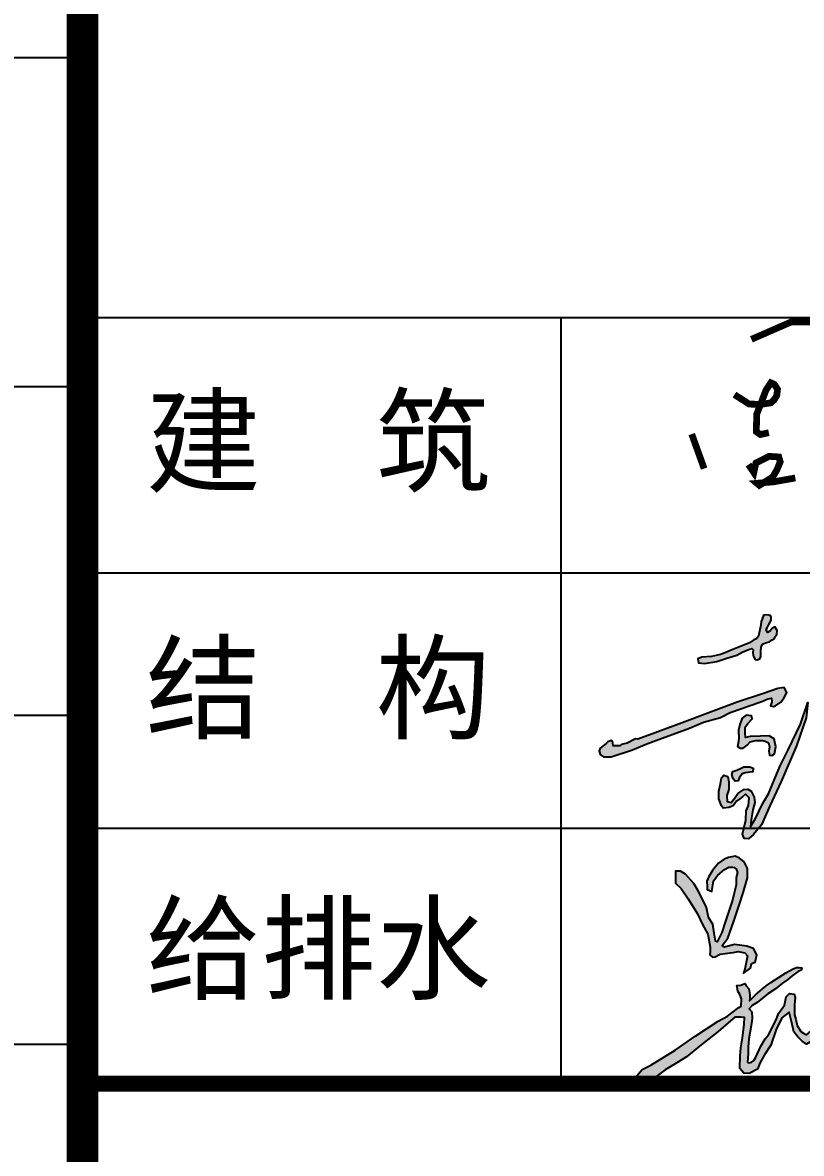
# Model space of a CAD drawing. Extents: x -17471 to 313636, y -71590 to 757901.
# Drawn here: x 285440 to 287870, y 39272 to 42800 of the extents above; entities that cross this region are included whole.
import ezdxf

# ---------------------------------------------------------------- set-up
doc = ezdxf.new("R2010")
doc.units = 0
doc.header["$LTSCALE"] = 1000
doc.header["$MEASUREMENT"] = 0
for name, color, linetype in [('F辅助线', 40, 'Continuous'), ('PUB_TITLE', 4, 'Continuous'), ('图框', 7, 'Continuous')]:
    doc.layers.add(name, color=color, linetype=linetype)
doc.styles.add('STYLE-黑体', font='simhei.ttf')

# ---------------------------------------------------------------- blocks, each defined once
blk = doc.blocks.new('新块GJKGKGKL')
for points in [[(350515.0797894544, 131908.3312879583), (350506.9252460115, 131923.9490028325), (350511.6827213664, 131942.9618413212), (350521.8755056644, 131969.4442442564), (350534.7891044919, 132003.395480402), (350552.4585986449, 132029.1985661209), (350579.0315712527, 132090.8826168709), (350583.3703382155, 132114.4810293829), (350583.8522478745, 132134.7077177964), (350582.8884285565, 132156.3793263609), (350574.694384322, 132178.0509349256), (350555.8951675256, 132194.4254779156), (350552.5217999122, 132205.5022240952), (350550.1106715859, 132227.6549852217), (350548.6649426084, 132243.5476444153), (350550.5941612762, 132257.0323471017), (350555.4132578664, 132282.0756797654), (350548.1830329485, 132284.0017524773), (350535.6518017834, 132281.5937959701), (350520.7094422905, 132252.2164340884), (350506.2489924575, 132236.3237748938), (350495.1619102361, 132213.2072461779), (350486.9678660021, 132179.0139712824), (350478.7738217663, 132155.4162900051), (350478.7738217663, 132143.376507469), (350485.5221370247, 132136.1526379474), (350486.9678660021, 132146.2656165365), (350497.5730385643, 132173.2350218961), (350504.3197737897, 132190.5726012579), (350514.4430366915, 132210.31813711), (350520.357095229, 132213.2174834664), (350527.0611696001, 132207.5496817998), (350540.9844086664, 132183.8474339336), (350549.7520043971, 132170.9660000338), (350564.1903337869, 132159.1156073358), (350567.80070615, 132133.8675289023), (350561.0966317798, 132118.4099544699), (350555.939408412, 132071.5217105724), (350524.6911220967, 132019.3641880265), (350505.3057135514, 131980.6270194986), (350483.3606537015, 131939.697608753), (350487.0073667935, 131903.5716800308), (350492.3352335806, 131894.6988758227), (350503.5834790317, 131881.0942506123), (350551.5358601508, 131872.222177639), (350580.5452415915, 131871.0390395798), (350594.1603744829, 131860.9830973124), (350600.0807531455, 131844.4213581894), (350597.7122856735, 131805.382189648), (350589.4250195711, 131781.7223534051), (350581.7286853115, 131765.7514520769), (350569.8879279851, 131749.7812819843), (350548.5764608353, 131708.3758373242), (350543.2470140154, 131676.4347659032), (350520.1595912699, 131658.0983196915), (350523.1189905864, 131642.7197186277), (350530.222812969, 131632.6637763602), (350537.3282153844, 131632.6637763602), (350545.6154814872, 131647.4515396296), (350563.3766174775, 131685.3075701116), (350580.1849943709, 131712.0627236636), (350602.7841873316, 131746.8738920445), (350616.4372409822, 131769.9246096198), (350623.4999825426, 131807.0881606567), (350623.4999825426, 131841.8993290386), (350606.1480747547, 131873.0221486134), (350591.8772287213, 131881.8496162582), (350561.973549356, 131889.9977666864), (350546.3422960555, 131891.3556698853), (350525.2741537818, 131902.2203579462)], [(350148.9648006056, 131301.3003221191), (350145.1437483113, 131328.0635503158), (350132.0199653287, 131348.2738722616), (350126.554409517, 131378.3152991639), (350114.5189009188, 131402.893061558), (350101.4031792318, 131426.9262030806), (350088.8275640861, 131448.7738787975), (350064.2245016377, 131476.6298398972), (350049.4562151374, 131485.9163239832), (350034.1478220855, 131485.9163239832), (350034.1478220855, 131472.262399449), (350034.1478220855, 131449.8666117005), (350050.5525508157, 131434.5718422337), (350071.3023158018, 131403.1793366314), (350099.2991820781, 131358.6077041761), (350114.1722653746, 131327.1488665473), (350129.7708649272, 131298.3677481974), (350137.0905178443, 131260.5096153292), (350137.0905178443, 131246.7439736919), (350136.2279596261, 131237.7123442453), (350143.9829222993, 131230.3983652373), (350151.7298236785, 131230.8277778471), (350166.8044392685, 131239.4334858444), (350181.3389483071, 131240.8858081672), (350205.0955751254, 131244.5375609321), (350220.3233552543, 131247.5783607964), (350240.4201556067, 131243.3191462914), (350248.3444054057, 131234.1932555389), (350240.4201556053, 131194.6384191841), (350236.5023678134, 131182.6916716149), (350256.9054972541, 131197.413890934), (350260.307362376, 131211.7590650356), (350270.5048964517, 131215.9100535993), (350275.4222844245, 131237.0490239535), (350265.5955697703, 131256.2992770547), (350245.9421404642, 131263.0930733072), (350209.6743888396, 131268.3786886855), (350179.8234254576, 131259.6961751814), (350173.0196952135, 131264.6047453405), (350189.2660876673, 131287.1237413202), (350207.7074336521, 131337.3849459924), (350222.9432750621, 131384.567965687), (350235.1319482133, 131421.8605307508), (350248.0945053615, 131466.2680787074), (350248.0945053615, 131494.1205486458), (350237.703500285, 131513.9503342133), (350224.4668592177, 131524.3330423604), (350211.2382794418, 131530.4705006408), (350191.8589340532, 131526.6965572952), (350179.1059704903, 131521.5017120618), (350161.6210286662, 131509.2267955036), (350152.1651334858, 131497.4266766288), (350144.1360868416, 131487.511783846), (350132.793849336, 131470.0455132099), (350127.1186999397, 131455.8818793996), (350128.5374872887, 131439.8330194978), (350128.5374872887, 131430.8642309179), (350141.6129025223, 131425.8579082936), (350147.1590712511, 131456.9152625913), (350159.9281573955, 131473.5506372794), (350179.2913802026, 131490.6957212449), (350192.9230245652, 131497.3079772063), (350203.0480070154, 131497.3079772063), (350208.1104982386, 131496.9204585091), (350214.7288187714, 131492.2527783511), (350218.2354806878, 131481.3568697673), (350214.3418767683, 131467.3503381294), (350214.3418767683, 131445.5620121215), (350203.4994393541, 131399.7021418407), (350183.0882486254, 131337.7305707799), (350171.3187626547, 131303.5172083594), (350158.2836538788, 131275.7240881278), (350153.0438142354, 131277.8851158159)], [(350504.7337897918, 131178.9002724725), (350510.4573069394, 131208.3726403876), (350496.6644367408, 131203.4850171852), (350485.5479154065, 131176.8265237658), (350476.6563105972, 131142.6166525061), (350476.2129395478, 131117.7351592416), (350470.529728862, 131084.6319855242), (350459.8888237393, 131051.0540141136), (350449.8041477508, 131036.7821543662), (350436.0596452998, 131010.5914763106), (350423.6130108242, 130999.9329665676), (350414.2780349685, 131004.5936644067), (350406.4988884218, 131009.9246648578), (350395.7290026303, 131026.8358411427), (350391.7225406282, 131046.3095284444), (350387.1356656167, 131057.7640225403), (350387.7080173299, 131088.6922039373), (350389.9974241911, 131110.4595829892), (350386.5552526093, 131120.7689767886), (350372.222275862, 131121.9140770821), (350362.4761741264, 131112.749783576), (350357.4298054851, 131087.6169268342), (350340.4043572927, 131063.3219483554), (350333.1088882484, 131044.2916382937), (350310.2470648198, 130999.2801197539), (350300.9201502553, 130987.7139085598), (350287.4094252675, 130965.8627416799), (350271.649599879, 130931.1571257755), (350266.8208861186, 130923.7663412646), (350259.4286815731, 130917.9849812457), (350253.3182224215, 130916.0543700811), (350248.1670569882, 130917.9849812461), (350250.101767011, 130944.4025846566), (350250.1017670098, 130962.6822954333), (350252.0687221994, 130987.4869831983), (350258.8966363186, 131027.7819453468), (350261.8551303947, 131048.4565914982), (350261.1134915522, 131067.6544772063), (350253.2698546727, 131077.0317314387), (350262.2098272319, 131086.9291684257), (350276.5750491519, 131095.7408548321), (350307.9254127941, 131121.1844247632), (350331.1096878981, 131136.5175969794), (350351.6821044683, 131152.831785013), (350367.3613169359, 131164.2478763368), (350380.751122535, 131175.0146120238), (350398.7116805839, 131187.7398881519), (350407.5307337656, 131191.9781557006), (350409.1752372833, 131198.7510049958), (350401.7266036982, 131199.6796534056), (350393.3509215617, 131199.6796534042), (350381.7104162632, 131195.0294290426), (350361.7022901156, 131183.4038681384), (350339.356389442, 131168.9888708915), (350317.4780435278, 131155.0416889226), (350303.0483312809, 131145.2769159918), (350292.3429358318, 131136.4407914735), (350271.8672547541, 131118.3077093859), (350254.3742516427, 131100.1187687553), (350255.011093691, 131107.3559422593), (350255.0110936896, 131117.983031567), (350251.4641253171, 131136.2871804588), (350244.3782498622, 131145.1407607754), (350240.2347458976, 131152.2278144204), (350227.9533416349, 131147.4131585744), (350216.5990384617, 131145.7307667193), (350218.9609969445, 131129.7901327583), (350225.4664593947, 131119.7565405543), (350230.1903763665, 131106.1759303663), (350229.0053664781, 131084.3317458081), (350222.1129620215, 131081.0779852197), (350201.2261550857, 131064.9837402344), (350188.1023720952, 131055.4458926773), (350160.6536736619, 131040.5421330684), (350094.3173037993, 130996.3929309079), (350033.4061832421, 130954.1673575851), (349961.1125187536, 130909.7109333974), (349934.8730140778, 130896.8425197331), (349914.3570265532, 130872.0552877733), (349921.0317761286, 130852.0369795958), (349929.6251131429, 130846.7967492908), (349951.5679493104, 130857.2807010636), (349972.100059404, 130871.9261148573), (350003.1118488186, 130895.1632720499), (350042.854017271, 130919.370971532), (350067.0862602147, 130933.8941947754), (350110.6978486332, 130969.7204728648), (350160.7101026929, 131009.481287609), (350197.0262220472, 131040.9680544968), (350210.0452082627, 131051.9198216529), (350229.6243882875, 131051.9174099958), (350239.5011683467, 131051.2355544039), (350238.1307487478, 131031.3848218615), (350235.3899095489, 131006.0599513662), (350232.6490703523, 130990.9990895976), (350228.5378115531, 130960.8808571664), (350226.4821821561, 130936.9245211551), (350225.1117625574, 130899.960125104), (350236.760329149, 130885.5870217275), (350253.2053643388, 130884.902754479), (350277.1877073192, 130897.2230561105), (350285.4102249159, 130917.0737886371), (350298.4292110968, 130940.3458573941), (350317.6150854893, 130969.0955553145), (350333.52001413, 131015.3254884964), (350349.9247428582, 131050.1288568642), (350372.020743568, 131067.3716932939), (350378.9212093125, 131039.0933019074), (350385.1364652601, 131008.0568945633), (350397.5669771514, 130993.5720740856), (350410.6826988412, 130980.4662615807), (350423.1132107351, 130971.5009641625), (350440.6465203105, 130982.4632047739), (350459.2761655638, 130996.6931706147), (350470.2314610642, 131016.3972744546), (350483.9275957621, 131039.3830681332), (350488.3129384802, 131073.3171377928), (350494.9070751381, 131140.5603595999), (350494.9070751381, 131154.8776044269)]]:
    blk.add_hatch(color=256).paths.add_polyline_path(points)
h = blk.add_hatch(color=256)
h.paths.add_polyline_path([(349948.8065026135, 131864.5142333825), (349995.0120737469, 131881.0509864507), (350076.1343055745, 131910.3830427135), (350117.4720221681, 131928.604586591), (350167.9293735514, 131941.9652813009), (350196.5030722818, 131957.151166058), (350231.1507428016, 131968.6904652946), (350252.4269982835, 131976.5869735866), (350290.2678425398, 131990.1525752853), (350308.5852060441, 131997.388827717), (350318.8155099624, 131999.5175836763), (350320.5162220646, 131988.4488116032), (350315.8305866825, 131977.3800395306), (350325.2018574455, 131974.8262912945), (350330.7465259812, 131976.9550472539), (350346.5128213328, 131988.0238193263), (350355.4589140716, 131999.9425759529), (350364.8301848366, 132016.9726236265), (350356.7344481472, 132031.8739153404), (350337.9919066185, 132028.8951748268), (350295.8038339729, 132013.9938831126), (350217.3975352442, 131987.5988270494), (350121.8018963444, 131952.1802742457), (350061.7997321452, 131929.1623889544), (349973.3974113003, 131896.5062859514), (349922.4975276534, 131877.772474597), (349915.3649493486, 131879.3396336191), (349890.2794458494, 131865.7171133093), (349873.367772961, 131861.9035665382), (349869.6539730653, 131858.5339849128), (349849.4276469981, 131858.5984926693), (349847.7442891013, 131867.724442904), (349843.9003326683, 131873.9703115472), (349833.331621751, 131870.3654663395), (349827.7956303165, 131865.083419468), (349810.4934878142, 131851.3963914023), (349807.6126897638, 131843.2304683651), (349810.2505289412, 131832.1844637358), (349819.8647585772, 131825.6995369367), (349843.1801331562, 131825.6995369367), (349906.0457412011, 131846.5962554164)])
h.paths.add_polyline_path([(350292.9317130276, 132159.6903426626), (350301.3398254081, 132163.7619204602), (350313.0452367594, 132167.0783780507), (350321.3579010118, 132172.9106381377), (350328.0913325979, 132177.1757392044), (350330.5643068273, 132183.2394683002), (350335.059045953, 132188.8478485279), (350336.4039968506, 132201.1953920057), (350328.9937512651, 132211.2965477334), (350321.8004332425, 132207.7030862482), (350314.8413969895, 132199.6244384096), (350307.4224743019, 132194.6839031895), (350303.2401108679, 132203.4152177385), (350306.7890458144, 132208.5151250627), (350310.7891900954, 132216.2788232663), (350315.6657217331, 132225.1543316236), (350318.3295922182, 132232.6941499679), (350318.3295922182, 132240.2377628854), (350316.116931065, 132245.5615500705), (350304.342102892, 132246.8934455101), (350296.5760961019, 132246.0055152167), (350293.9122256166, 132241.7897436111), (350291.248355129, 132234.4700105529), (350288.3588799788, 132227.3703627826), (350287.2482108504, 132216.5027031262), (350285.6950094912, 132207.6271947686), (350282.1460745456, 132193.8756589483), (350280.3672685211, 132184.1122202975), (350274.3713906512, 132176.1284368074), (350266.6053838606, 132173.2445606412), (350253.5029589955, 132164.369052284), (350224.4606967301, 132152.0290979543), (350199.0541404337, 132142.8234616676), (350183.2704908778, 132135.6365386972), (350167.6343520647, 132129.3185731497), (350141.3340542079, 132123.5394370967), (350112.1095727864, 132121.4524214503), (350100.421515638, 132116.8647816025), (350102.0875193307, 132104.7676800023), (350120.4569454484, 132102.6806643559), (350157.1437350714, 132108.5205135912), (350186.5330814403, 132118.5305995455), (350215.9137507076, 132127.204995486), (350233.944769826, 132137.2112868661), (350251.7241529706, 132143.889736934), (350260.6181830943, 132147.6311868014), (350264.4708166316, 132143.7303648303), (350263.5510437603, 132134.536112265), (350265.3905895024, 132123.046142489), (350270.4493402941, 132114.5425023746), (350276.5927289072, 132113.3168550035), (350284.5930174671, 132116.9217002111), (350287.6907430813, 132123.8809487476), (350287.6907430813, 132138.0536822713), (350288.0898897976, 132150.7768885664)])
h.paths.add_polyline_path([(350242.1359546431, 131883.3429090854), (350241.2335359764, 131896.4341890488), (350240.973222899, 131913.8512832597), (350248.5136250244, 131924.7682723763), (350261.7895919406, 131938.02651359), (350259.7070873254, 131947.3839328334), (350243.5763536687, 131949.725184931), (350232.3828913658, 131940.3677656885), (350225.6234284716, 131921.3911016033), (350220.9377930893, 131905.0137206415), (350222.178618755, 131879.7456530269), (350220.5386463723, 131866.3470125782), (350218.5776211931, 131855.8853723286), (350225.7796163172, 131850.9827828474), (350235.2636894158, 131850.9827828474), (350247.038517589, 131860.1352950995), (350255.8718079941, 131869.6141407074), (350271.247633731, 131873.5377301219), (350292.8362648983, 131874.1903968336), (350300.6890427142, 131871.9022687705), (350309.8520630184, 131866.6733459331), (350313.774113375, 131854.9063722627), (350310.8325756071, 131842.1603985246), (350313.774113375, 131830.0670914982), (350320.3166487052, 131829.0842968572), (350328.4991564187, 131834.313219695), (350332.1001539803, 131855.5590389729), (350327.1889139328, 131878.7666529595), (350312.4638708893, 131887.592831856), (350286.953189363, 131887.2664985008), (350255.8718079941, 131885.9573705045)], flags=17)
h.paths.add_polyline_path([(350231.7147544697, 131774.9660838635), (350241.3636925155, 131777.7588902561), (350264.2365348621, 131780.5516966487), (350264.7484839128, 131792.2313951192), (350255.0908687646, 131795.2784379628), (350237.0511725422, 131795.5326744141), (350229.1723634177, 131792.2313951192), (350215.9571362196, 131785.6288365291), (350204.5207150469, 131782.3275572343), (350201.2147389716, 131772.6817503746), (350205.0239869952, 131759.985106098), (350211.1239900957, 131753.3825475082), (350220.5299692687, 131754.1452568627), (350223.0723603198, 131761.7609666848)], flags=17)
h.paths.add_polyline_path([(350186.4723417226, 131710.6935911087), (350192.3988027712, 131728.0006426759), (350192.3988027712, 131751.2310241057), (350189.6655154643, 131767.1720290685), (350177.3613840349, 131770.8148200152), (350170.5238272175, 131763.5292381225), (350167.7818628086, 131744.8561399499), (350162.7751746329, 131722.9918051257), (350162.7751746329, 131701.1312648745), (350170.3589622695, 131680.2497246906), (350175.3830046512, 131673.3473947626), (350192.9628144377, 131674.6033987241), (350205.5185818418, 131680.2497246906), (350215.5579895028, 131694.0467953994), (350225.6060742661, 131700.9491253278), (350233.1377992888, 131706.59165672), (350241.9277041815, 131714.1200913421), (350252.600540329, 131704.083443371), (350250.7176090749, 131680.8758293847), (350244.4440639236, 131665.1928554469), (350243.1858840517, 131637.5949194563), (350237.5370902859, 131612.5051968142), (350233.1377992888, 131596.196118182), (350238.1618416703, 131583.0213575934), (350251.3423604586, 131581.769148206), (350265.7897362208, 131594.3140095273), (350289.6430911564, 131623.1679494794), (350314.7546259654, 131679.6198254265), (350347.6755530755, 131751.750880731), (350393.9765723345, 131858.499833748), (350422.472177139, 131941.0545835643), (350427.4528340085, 131986.6046486866), (350405.3782850972, 131922.5522412178), (350369.1340277065, 131845.939794131), (350343.7274714103, 131796.4357830033), (350310.164438711, 131715.072529391), (350292.2548990273, 131685.7101165359), (350270.5621426275, 131640.3459855343), (350257.303529917, 131618.6675848317), (350258.5096471731, 131638.33865594), (350263.3254390936, 131668.4485998543), (350269.3560253715, 131689.3225508904), (350267.3429375782, 131705.3811876455), (350259.3079406084, 131723.04492916), (350248.9301259469, 131729.8258327235), (350237.0772038503, 131728.0006426761), (350219.2978207064, 131716.1615721009), (350211.0892816833, 131704.3187069518), (350199.2363595886, 131689.7437485944), (350187.8433239262, 131692.9311906722)])
at = {"const_width": 32}
for points in [[(352989.1746615756, 132845.9813630545), (353180.0901544697, 132929.8885355106), (353414.9869136813, 133082.7195883848), (353507.945963484, 133142.6535754743), (353543.9299987468, 133195.5950593352), (353538.9326054584, 133217.5708546012), (353493.9516852591, 133224.5629483606), (353474.9600137458, 133227.5598524495), (353466.963658812, 133138.6579763349), (353403.9915971018, 132804.027572092), (353381.0021861822, 132832.9954611174), (353373.0049551269, 132887.9347445479), (353382.0009639426, 132949.8665312069), (353399.9938576955, 133016.7926120557), (353434.9782390764, 133065.7384967773), (353458.9673038784, 133092.7085862331), (353346.01692868, 132949.8665312069), (353243.0622161797, 132839.9879643456), (353108.1220839436, 132715.1256959772), (353056.1453388131, 132680.1644082429), (353020.160427429, 132674.171009534), (352998.1706703913, 132683.1613123319), (352975.1803833505, 132711.130096838)], [(353389.9771680972, 132835.9579698048), (353424.4691695645, 132843.8365640905), (353445.1648961178, 132830.0485122543), (353424.4691695645, 132782.7761276023), (353382.0929566314, 132737.4732891546), (353383.07859258, 132723.6852373184), (353400.8174112877, 132708.9128218493), (353512.1785032765, 132674.4428969934), (353532.8742298295, 132655.7309796469), (353552.5843204341, 132629.1400585457), (353545.0190169548, 132584.6668044243), (353512.1119180922, 132533.8881361663), (353448.717566136, 132470.5354918506), (353344.1893406014, 132412.0190866654), (353250.3068594299, 132397.0276052462), (353182.5573107635, 132404.7649327043), (353106.5801112596, 132424.1094797567), (353074.1575072238, 132465.6996621893), (353075.6092394604, 132493.748702632), (353101.7412958441, 132544.5273708901), (353194.655663484, 132648.0194487399), (353337.9618736499, 132756.610235391), (353526.6931972823, 132869.7739725632), (353708.7879055294, 132964.770795715), (353875.4293554721, 133036.809025438)], [(353354.0132836138, 133023.7847058148), (353472.961582103, 132964.8498232447), (353567.9190635488, 132909.9105398142), (353586.9107350621, 132895.9259428266)], [(353415.7272357938, 132852.8538918465), (353546.1912666424, 132894.0255968944), (353584.3384442672, 132899.3630261607)]]:
    blk.add_lwpolyline(points, dxfattribs=at)
at = {"linetype": 'ByBlock', "lineweight": 9, "ltscale": 300, "const_width": 20.00000001862645}
for points in [[(350259.522245477, 133065.7182296824), (350376.5394334977, 133116.8194145812), (350425.36122071, 133117.5937097636), (350455.5842318411, 133115.2709286319), (350466.4335178882, 133104.4312659476), (350471.0832119083, 133071.912330103), (350459.86991946, 132690.0445747385), (350469.6215004448, 132496.5784317751), (350497.4829852073, 132407.5004462434), (350464.0491366002, 132425.5943949238)], [(350209.2784363201, 132901.43739231), (350253.0062521738, 132873.3274125819), (350288.9376417932, 132872.6500674469), (350317.4116383991, 132877.0528108246), (350327.2419294971, 132886.1970223557), (350335.0383557314, 132899.0666843374), (350337.0722205953, 132917.3551073995), (350327.9198844519, 132931.5794596514), (350317.4116383991, 132936.6595481642), (350302.8356626187, 132914.6457268593), (350275.409424714, 132843.6409634767), (350274.1255356732, 132791.4742677979), (350286.1088716793, 132782.9223025449), (350311.3594327313, 132788.4810851801)], [(350082.3188008645, 132784.2630533091), (350119.1463263042, 132681.8506511794)], [(350250.9992557764, 132693.9107776544), (350266.7852044431, 132670.2529299658), (350272.8566974332, 132698.1570539927), (350311.7142971647, 132718.1752287901), (350340.8575527074, 132716.3554184486), (350345.1075643543, 132701.7967268839), (350335.393220165, 132678.1388791953), (350322.6430737369, 132656.3008418482), (350283.1783135578, 132632.0363907125), (350275.8924996718, 132638.1025296004), (350325.0716040409, 132642.3488059387), (350390.0367685636, 132653.8744280594)]]:
    blk.add_lwpolyline(points, dxfattribs=at)
for points in [[(350514.4430366915, 132210.3181371099), (350504.3197737893, 132190.5726012568), (350497.5730385634, 132173.235021911), (350486.9678660021, 132146.2656165365), (350485.5221370247, 132136.1526379471), (350478.7738217663, 132143.3765074686), (350478.7738217663, 132155.4162900047), (350486.9678660021, 132179.0139712814), (350495.1619102361, 132213.2072461775), (350506.2489924575, 132236.3237748935), (350520.7094422905, 132252.2164340881), (350535.6518017834, 132281.59379597), (350548.1830329485, 132284.001752477), (350555.4132578664, 132282.0756797652), (350550.5941612762, 132257.0323471025), (350548.6649426084, 132243.5476444153), (350550.1106715859, 132227.6549852208), (350552.5217999122, 132205.5022240954), (350555.8951675256, 132194.4254779153), (350574.694384322, 132178.0509349254), (350582.8884285565, 132156.3793263606), (350583.8522478745, 132134.7077177956), (350583.370338215, 132114.4810293823), (350579.0315712527, 132090.8826168707), (350552.4585986449, 132029.1985661205), (350534.7891044919, 132003.3954804022), (350521.875505663, 131969.4442442561), (350511.6827213664, 131942.9618413212), (350506.9252460115, 131923.9490028324), (350515.0797894544, 131908.3312879582), (350525.2741537823, 131902.2203579458), (350546.3422960555, 131891.3556698851), (350561.973549356, 131889.9977666861), (350591.8772287213, 131881.8496162581), (350606.1480747547, 131873.0221486132), (350623.4999825426, 131841.8993290385), (350623.4999825426, 131807.0881606565), (350616.4372409817, 131769.9246096193), (350602.7841873311, 131746.8738920436), (350580.1849943709, 131712.0627236617), (350563.3766174775, 131685.3075701112), (350545.6154814872, 131647.4515396291), (350537.3282153844, 131632.66377636), (350530.222812969, 131632.66377636), (350523.1189905864, 131642.7197186275), (350520.1595912694, 131658.0983196914), (350543.2470140154, 131676.4347659029), (350548.5764608353, 131708.3758373242), (350569.8879279848, 131749.7812819838), (350581.7286853115, 131765.7514520769), (350589.4250195711, 131781.7223534053), (350597.7122856735, 131805.3821896478), (350600.0807531455, 131844.4213581892), (350594.1603744829, 131860.983097312), (350580.5452415915, 131871.0390395795), (350551.5358601508, 131872.2221776388), (350503.5834790317, 131881.0942506122), (350492.3352335806, 131894.6988758222), (350487.0073667935, 131903.5716800308), (350483.3606537015, 131939.6976087528), (350505.3057135509, 131980.6270194959), (350524.6911220967, 132019.3641880256), (350555.939408412, 132071.5217105722), (350561.0966317798, 132118.4099544698), (350567.80070615, 132133.8675289021), (350564.1903337869, 132159.1156073353), (350549.7520043971, 132170.9660000335), (350540.9844086657, 132183.8474339332), (350527.0611695996, 132207.5496817997), (350520.357095229, 132213.217483466), (350514.4430366915, 132210.3181371099)], [(350167.6343520647, 132129.3185731493), (350141.3340542079, 132123.5394370963), (350112.1095727864, 132121.4524214501), (350100.421515638, 132116.8647816024), (350102.0875193307, 132104.767680002), (350120.4569454484, 132102.6806643556), (350157.1437350714, 132108.5205135911), (350186.5330814403, 132118.530599545), (350215.9137507076, 132127.2049954857), (350233.944769826, 132137.211286866), (350251.7241529713, 132143.8897369339), (350260.6181830943, 132147.6311868011), (350260.6181830943, 132147.6311868011), (350264.4708166316, 132143.7303648301), (350263.5510437603, 132134.5361122652), (350265.3905895024, 132123.0461424887), (350270.4493402941, 132114.5425023744), (350276.5927289072, 132113.3168550032), (350284.5930174671, 132116.921700211), (350287.6907430813, 132123.8809487474), (350287.6907430813, 132138.0536822723), (350288.0898897976, 132150.7768885661), (350292.9317130276, 132159.6903426624), (350301.3398254081, 132163.7619204598), (350313.0452367594, 132167.0783780504), (350321.3579010118, 132172.9106381378), (350328.0913325979, 132177.1757392042), (350330.5643068273, 132183.2394683002), (350335.059045953, 132188.8478485278), (350336.4039968506, 132201.1953920055), (350328.9937512651, 132211.2965477331), (350321.8004332425, 132207.703086248), (350314.8413969895, 132199.6244384096), (350307.4224743019, 132194.6839031891), (350307.4224743019, 132194.6839031891), (350307.4224743019, 132194.6839031891), (350303.2401108679, 132203.4152177382), (350306.7890458144, 132208.5151250624), (350310.7891900947, 132216.2788232663), (350315.6657217331, 132225.1543316236), (350318.3295922182, 132232.6941499676), (350318.3295922182, 132240.2377628853), (350316.116931065, 132245.5615500703), (350304.342102892, 132246.8934455097), (350296.5760961019, 132246.0055152166), (350293.9122256166, 132241.7897436109), (350291.2483551295, 132234.4700105542), (350288.3588799788, 132227.3703627826), (350287.2482108504, 132216.5027031264), (350285.6950094916, 132207.627194769), (350282.1460745456, 132193.8756589479), (350280.3672685211, 132184.1122202972), (350274.3713906512, 132176.1284368071), (350266.6053838606, 132173.244560641), (350253.5029589955, 132164.3690522838), (350224.4606967294, 132152.0290979537), (350199.0541404332, 132142.8234616673), (350183.2704908778, 132135.6365386967), (350167.6343520647, 132129.3185731493)], [(349915.3649493486, 131879.3396336187), (349890.2794458494, 131865.7171133093), (349873.367772961, 131861.9035665379), (349869.6539730653, 131858.5339849127), (349849.4276469981, 131858.5984926691), (349847.7442891013, 131867.7244429038), (349843.9003326683, 131873.9703115469), (349833.331621751, 131870.3654663393), (349827.7956303174, 131865.083419468), (349810.4934878142, 131851.3963914022), (349807.6126897638, 131843.2304683648), (349810.2505289412, 131832.1844637356), (349819.8647585772, 131825.6995369365), (349843.1801331562, 131825.6995369365), (349906.0457412011, 131846.5962554162), (349948.8065026146, 131864.5142333823), (349995.0120737439, 131881.0509864483), (350076.1343055745, 131910.3830427129), (350117.4720221681, 131928.604586591), (350167.9293735521, 131941.9652813008), (350196.5030722818, 131957.1511660578), (350231.1507428016, 131968.6904652941), (350252.4269982791, 131976.5869735846), (350290.2678425408, 131990.1525752848), (350308.5852060441, 131997.3888277167), (350318.8155099624, 131999.517583676), (350320.5162220646, 131988.448811603), (350315.8305866825, 131977.3800395303), (350325.2018574455, 131974.8262912943), (350330.7465259812, 131976.9550472536), (350346.5128213328, 131988.0238193264), (350355.4589140716, 131999.9425759527), (350364.8301848366, 132016.9726236264), (350356.7344481472, 132031.8739153402), (350337.9919066187, 132028.8951748266), (350295.8038339743, 132013.9938831129), (350217.3975352447, 131987.5988270489), (350121.801896346, 131952.1802742454), (350061.7997321456, 131929.1623889543), (349973.3974112689, 131896.5062859522), (349922.4975276534, 131877.7724745966), (349915.3649493486, 131879.3396336187)], [(350162.7751746329, 131701.1312648745), (350162.7751746329, 131722.9918051253), (350167.7818628086, 131744.8561399493), (350170.5238272175, 131763.5292381224), (350177.3613840349, 131770.814820015), (350189.6655154643, 131767.1720290683), (350192.3988027712, 131751.2310241055), (350192.3988027712, 131728.0006426758), (350186.4723417226, 131710.6935911084), (350187.8433239262, 131692.9311906721), (350199.2363595886, 131689.7437485941), (350211.0892816833, 131704.3187069523), (350219.2978207064, 131716.1615721007), (350237.0772038503, 131728.0006426758), (350248.9301259469, 131729.8258327232), (350259.3079406084, 131723.04492916), (350267.3429375782, 131705.3811876451), (350269.3560253715, 131689.3225508904), (350263.3254390936, 131668.448599854), (350258.5096471731, 131638.33865594), (350257.303529917, 131618.6675848316), (350270.5621426275, 131640.3459855345), (350292.254899028, 131685.7101165357), (350310.164438711, 131715.0725293907), (350343.7274714103, 131796.4357830029), (350369.1340277065, 131845.9397941307), (350405.3782850972, 131922.5522412175), (350427.4528340085, 131986.6046486864), (350422.472177139, 131941.0545835642), (350393.9765723345, 131858.4998337475), (350347.6755530753, 131751.7508807305), (350314.7546259637, 131679.6198254231), (350289.6430911564, 131623.1679494795), (350265.7897362208, 131594.314009527), (350251.3423604586, 131581.7691482058), (350238.1618416703, 131583.0213575934), (350233.1377992888, 131596.1961181818), (350237.5370902864, 131612.505196814), (350243.1858840517, 131637.5949194558), (350244.4440639236, 131665.1928554468), (350250.7176090749, 131680.8758293845), (350250.7176090749, 131680.8758293845), (350252.600540329, 131704.0834433706), (350241.9277041815, 131714.120091342), (350233.1377992888, 131706.5916567197), (350225.6060742661, 131700.9491253273), (350215.5579895028, 131694.0467953992), (350205.5185818418, 131680.2497246903), (350192.9628144377, 131674.6033987239), (350175.3830046512, 131673.3473947623), (350170.3589622695, 131680.2497246903), (350162.7751746329, 131701.1312648745)], [(350241.2335359764, 131896.434189048), (350240.973222899, 131913.8512832595), (350248.5136250244, 131924.7682723763), (350261.7895919406, 131938.0265135899), (350259.7070873254, 131947.3839328333), (350243.5763536687, 131949.7251849307), (350232.3828913658, 131940.3677656883), (350225.6234284716, 131921.3911016026), (350220.9377930893, 131905.0137206413), (350222.178618755, 131879.7456530262), (350220.5386463723, 131866.3470125773), (350218.5776211931, 131855.8853723283), (350225.7796163172, 131850.982782847), (350235.2636894158, 131850.982782847), (350247.038517589, 131860.1352950991), (350255.8718079941, 131869.6141407073), (350271.247633731, 131873.5377301218), (350292.8362648983, 131874.1903968331), (350300.6890427142, 131871.9022687703), (350309.8520630184, 131866.6733459327), (350313.774113375, 131854.9063722625), (350310.8325756071, 131842.1603985245), (350313.774113375, 131830.0670914979), (350320.3166487052, 131829.0842968572), (350328.4991564187, 131834.3132196948), (350332.1001539803, 131855.5590389731), (350327.1889139328, 131878.7666529593), (350312.4638708893, 131887.5928318559), (350286.9531893635, 131887.2664985005), (350255.8718079941, 131885.9573705043), (350242.1359546431, 131883.3429090851), (350241.2335359764, 131896.434189048)], [(350141.6129025223, 131425.8579082936), (350147.1590712511, 131456.9152625913), (350159.928157398, 131473.5506372794), (350179.2913802019, 131490.6957212442), (350192.9230245661, 131497.3079772063), (350203.0480070144, 131497.3079772063), (350208.1104982386, 131496.9204585096), (350214.7288187724, 131492.2527783506), (350218.2354806878, 131481.3568697666), (350214.3418767683, 131467.35033813), (350214.3418767683, 131445.5620121215), (350203.4994393531, 131399.7021418376), (350183.0882486196, 131337.7305707799), (350171.3187626526, 131303.5172083572), (350158.2836538788, 131275.7240881278), (350153.0438142354, 131277.8851158159), (350148.9648006056, 131301.3003221191), (350145.1437483113, 131328.0635503158), (350132.0199653287, 131348.2738722613), (350126.554409517, 131378.3152991639), (350114.5189009211, 131402.8930615576), (350101.4031792292, 131426.9262030794), (350088.8275640861, 131448.7738787982), (350064.2245016377, 131476.6298398972), (350049.4562151374, 131485.9163239832), (350034.1478220855, 131485.9163239832), (350034.1478220855, 131472.262399449), (350034.1478220855, 131449.8666117), (350050.5525508157, 131434.5718422332), (350071.302315803, 131403.1793366304), (350099.2991820795, 131358.6077041771), (350114.1722653746, 131327.1488665454), (350129.7708649272, 131298.3677481974), (350137.0905178443, 131260.5096153285), (350137.0905178443, 131246.743973693), (350136.2279596261, 131237.7123442453), (350143.9829222993, 131230.3983652373), (350151.7298236785, 131230.8277778471), (350166.8044392685, 131239.4334858444), (350181.3389483083, 131240.8858081676), (350205.0955751205, 131244.5375609326), (350220.3233552531, 131247.5783607964), (350240.4201556067, 131243.3191462914), (350248.3444054057, 131234.1932555389), (350240.4201556067, 131194.6384191869), (350236.5023678134, 131182.6916716142), (350256.9054972541, 131197.413890934), (350260.307362376, 131211.7590650356), (350270.5048964517, 131215.9100535993), (350275.4222844245, 131237.0490239532), (350265.5955697703, 131256.2992770547), (350245.9421404628, 131263.0930733072), (350209.6743888396, 131268.3786886855), (350179.8234254576, 131259.6961751814), (350173.0196952135, 131264.6047453405), (350189.2660876685, 131287.1237413214), (350207.7074336514, 131337.3849459966), (350222.9432750752, 131384.5679657044), (350235.1319482143, 131421.8605307455), (350248.0945053615, 131466.2680787062), (350248.0945053615, 131494.1205486454), (350237.703500285, 131513.9503342133), (350224.4668592177, 131524.3330423604), (350211.2382794418, 131530.4705006408), (350191.8589340532, 131526.6965572959), (350179.1059704903, 131521.5017120618), (350161.6210286662, 131509.2267955032), (350152.1651334341, 131497.4266766266), (350144.1360868427, 131487.5117838437), (350132.7938493371, 131470.0455132105), (350127.1186999397, 131455.8818793996), (350128.5374872887, 131439.8330194961), (350128.5374872887, 131430.8642309179), (350141.6129025223, 131425.8579082936), (350141.6129025223, 131425.8579082936)]]:
    blk.add_lwpolyline(points, close=True)
for points in [[(350231.7147544697, 131774.9660838634), (350223.0723603198, 131761.7609666846), (350220.5299692687, 131754.1452568625), (350211.1239900957, 131753.3825475079), (350205.0239869952, 131759.9851060978), (350201.2147389716, 131772.6817503744), (350204.5207150469, 131782.327557234), (350215.9571362196, 131785.628836529), (350229.1723634182, 131792.231395119), (350237.0511725422, 131795.5326744139), (350255.0908687646, 131795.2784379625), (350264.7484839128, 131792.231395119), (350264.2365348621, 131780.5516966482), (350241.3636925155, 131777.7588902558), (350231.7147544697, 131774.9660838634), (350231.7147544697, 131774.9660838634)], [(350504.7337897918, 131178.9002724725), (350494.9070751381, 131154.877604428), (350494.9070751381, 131140.5603596028), (350488.3129384792, 131073.3171378041), (350483.9275957621, 131039.3830681356), (350470.2314610642, 131016.3972744432), (350459.276165565, 130996.6931706154), (350440.6465203096, 130982.4632047749), (350423.1132107351, 130971.5009641621), (350410.6826988438, 130980.4662615803), (350397.5669771514, 130993.5720740839), (350385.1364652591, 131008.0568945633), (350378.9212093151, 131039.0933019032), (350372.020743568, 131067.3716932936), (350349.9247428582, 131050.1288568647), (350333.5200141293, 131015.3254884981), (350317.6150854893, 130969.0955553145), (350298.4292111038, 130940.3458574012), (350285.4102249132, 130917.0737886346), (350277.1877073192, 130897.2230561105), (350253.2053643365, 130884.902754479), (350236.760329149, 130885.5870217275), (350225.1117625574, 130899.9601251047), (350226.4821821575, 130936.9245211586), (350228.5378115547, 130960.8808571729), (350232.6490703523, 130990.9990895834), (350235.3899095503, 131006.0599513684), (350238.1307487478, 131031.3848218799), (350239.5011683467, 131051.2355544039), (350229.6243882875, 131051.9174099958), (350210.0452082613, 131051.9198216529), (350197.02622207, 131040.9680545175), (350160.7101026988, 131009.4812876107), (350110.6978486262, 130969.7204728525), (350067.0862602121, 130933.8941947729), (350042.8540171857, 130919.3709715403), (350003.1118488163, 130895.1632720463), (349972.1000594196, 130871.9261148746), (349951.5679493104, 130857.2807010624), (349929.6251131429, 130846.7967492908), (349921.0317761279, 130852.0369795963), (349914.3570265519, 130872.0552877733), (349934.8730140778, 130896.8425197324), (349961.1125187525, 130909.710933395), (350033.406183244, 130954.1673575875), (350094.3173037732, 130996.3929309038), (350160.6536736558, 131040.5421330671), (350188.1023720938, 131055.4458926773), (350201.2261550764, 131064.9837402427), (350222.1129620241, 131081.077985219), (350229.0053664781, 131084.3317458086), (350230.1903763665, 131106.1759303673), (350225.4664593961, 131119.7565405536), (350218.9609969461, 131129.7901327577), (350216.5990384617, 131145.7307667193), (350227.9533416349, 131147.4131585732), (350240.2347458976, 131152.2278144204), (350244.3782498608, 131145.1407607754), (350251.4641253171, 131136.2871804588), (350255.011093691, 131117.983031563), (350255.011093691, 131107.3559422551), (350254.3742516413, 131100.1187687553), (350271.8672547576, 131118.3077093895), (350292.3429358248, 131136.4407914735), (350303.0483312809, 131145.2769159935), (350317.478043529, 131155.0416889215), (350339.3563893617, 131168.9888708479), (350361.702290117, 131183.403868138), (350381.7104162618, 131195.0294290431), (350393.3509215617, 131199.6796534049), (350401.7266036996, 131199.6796534049), (350409.1752372833, 131198.7510049958), (350407.5307337656, 131191.9781557006), (350398.7116805818, 131187.7398881512), (350380.7511225434, 131175.0146120256), (350367.361316931, 131164.247876341), (350351.6821044611, 131152.8317850023), (350331.1096878934, 131136.5175969811), (350307.9254127955, 131121.1844247614), (350276.5750491458, 131095.7408548285), (350262.2098272305, 131086.9291684247), (350253.2698546713, 131077.0317314387), (350261.1134915522, 131067.654477207), (350261.8551303947, 131048.4565914972), (350258.8966363186, 131027.7819453472), (350252.0687221994, 130987.4869831959), (350250.1017670098, 130962.6822954392), (350250.1017670098, 130944.4025846595), (350248.1670569882, 130917.9849812461), (350253.3182224229, 130916.0543700811), (350259.4286815745, 130917.9849812461), (350266.8208861179, 130923.7663412639), (350271.6495998807, 130931.1571257791), (350287.4094252684, 130965.8627416816), (350300.9201502565, 130987.7139085591), (350310.2470648224, 130999.2801197539), (350333.1088882484, 131044.2916382959), (350340.4043572915, 131063.3219483536), (350357.4298054851, 131087.6169268328), (350362.4761741264, 131112.749783576), (350372.2222758632, 131121.9140770821), (350386.5552526093, 131120.7689767891), (350389.9974241897, 131110.4595829892), (350387.7080173311, 131088.692203938), (350387.1356656153, 131057.7640225393), (350391.7225406272, 131046.3095284469), (350395.7290026303, 131026.8358411414), (350406.4988884206, 131009.9246648578), (350414.2780349678, 131004.5936644072), (350423.6130108242, 130999.9329665676), (350436.0596452998, 131010.5914763096), (350449.8041477485, 131036.7821543602), (350459.8888237393, 131051.0540141136), (350470.5297288597, 131084.6319855197), (350476.2129395485, 131117.7351592435), (350476.6563105958, 131142.6166525075), (350485.5479154065, 131176.82652377), (350496.6644367408, 131203.4850171845), (350510.4573069403, 131208.3726403876)]]:
    blk.add_lwpolyline(points)
blk = doc.blocks.new('结构图签1')
at = {"layer": '图框', "color": 0}
for p, q in [((333761.3879807816, 41879.75212365226), (339770.6238103189, 41879.75212365226)), ((333761.3879807816, 41082.95212365268), (339770.6238103189, 41082.95212365268)), ((333761.3879807816, 40286.1521236524), (339770.6238103189, 40286.1521236524)), ((333761.3879807816, 39489.35212365235), (339770.6238103189, 39489.35212365235))]:
    blk.add_line(p, q, dxfattribs=at)
at = {"layer": '图框', "color": 4, "const_width": 98.59051702045936}
blk.add_lwpolyline([(333761.3879807816, 58400.00136338104), (339770.6238103189, 58400.00136338104), (339770.6238103189, 1000.001363381103), (333761.3879807816, 1000.001363381103)], close=True, dxfattribs=at)
at = {"layer": '图框', "color": 0, "const_width": 50}
blk.add_lwpolyline([(333761.3879807816, 49648.552123653), (339770.6238103189, 49648.552123653), (339770.6238103189, 39489.35212365235), (333761.3879807816, 39489.35212365235)], close=True, dxfattribs=at)
at = {"layer": '图框', "color": 0}
blk.add_lwpolyline([(335255.3879807816, 39489.35212365235), (335255.3879807816, 41879.75212365226)], dxfattribs=at)
at = {"layer": '图框', "color": 0, "const_width": 40.338}
blk.add_lwpolyline([(333761.3879807816, 39489.35212365235), (339770.6238103189, 39489.35212365235)], dxfattribs=at)
at = {"xscale": 1.050524997018278, "yscale": 1.050524997018278, "zscale": 1.050524997018278}
blk.add_blockref('新块GJKGKGKL', (-32108.00752336124, -97976.8593247332), dxfattribs=at)
at = {"layer": '图框', "color": 0, "style": 'STYLE-黑体'}
for s, p in [('建  筑', (333959.4045037838, 41361.76249672589)), ('结  构', (333959.4045037838, 40592.32040983485)), ('给排水', (333959.4045037838, 39779.52163392934))]:
    blk.add_text(s, height=262.943999996176, dxfattribs=at).set_placement(p)

msp = doc.modelspace()

# ---------------------------------------------------------------- linework, layer by layer
at = {"layer": 'F辅助线', "color": 67, "linetype": 'Continuous'}
for p, q in [((255773.6900266245, 42691.45707245759), (285626.6460981072, 42691.45707245759)), ((255773.6900266245, 41665.0659574159), (285626.6460981072, 41665.0659574159)), ((255773.6900266245, 40638.67484237515), (285626.6460981072, 40638.67484237515)), ((255773.6900266245, 39612.28372826875), (285626.6460981072, 39612.28372826875))]:
    msp.add_line(p, q, dxfattribs=at)
at = {"layer": 'PUB_TITLE', "color": 6, "const_width": 50.00000000000001}
msp.add_lwpolyline([(255773.6900266245, 58400.0013633811), (285626.6460981072, 58400.0013633811), (285626.6460981072, 10873.33252114133), (255773.6900266245, 10873.33252114133)], close=True, dxfattribs=at)

# ---------------------------------------------------------------- block references
msp.add_blockref('结构图签1', (-48134.7418826744, 0))

doc.saveas('drawing.dxf')
